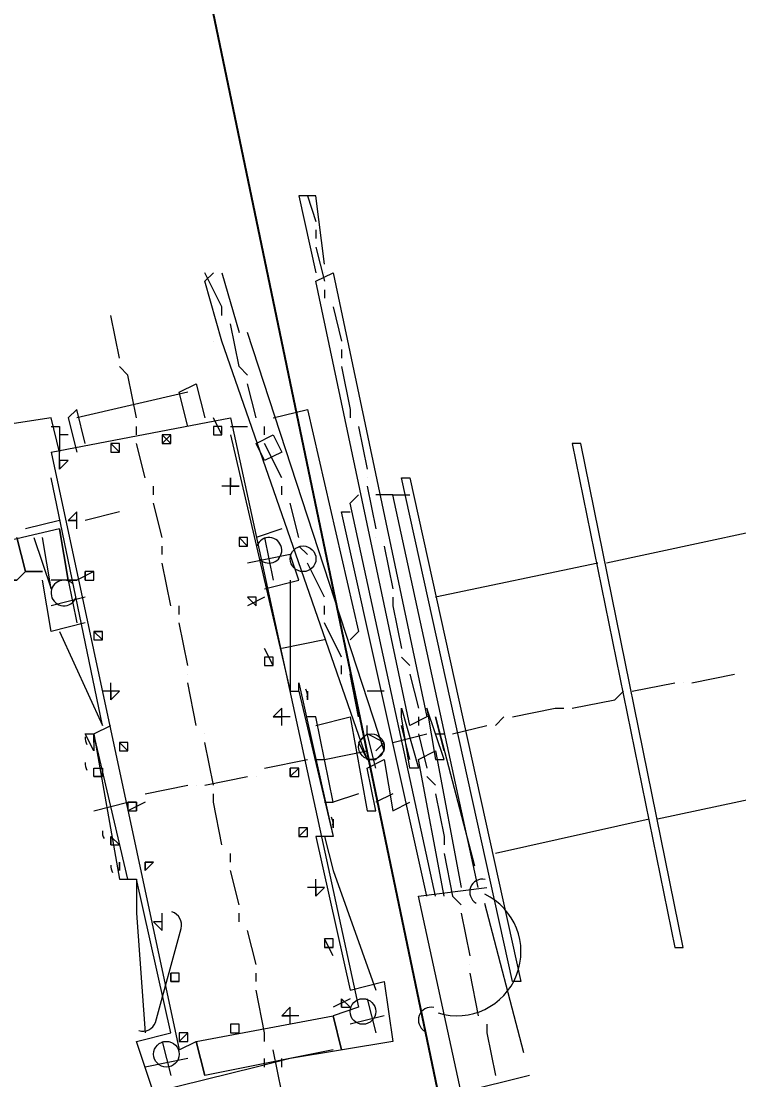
# Model space of a CAD drawing. Header units: millimetres. Extents: x -4 to 3776, y -4 to 4079.
# Drawn here: x 46.2 to 50.09, y 193.24 to 198.98 of the extents above; entities that cross this region are included whole.
import ezdxf
from ezdxf import colors
from ezdxf.entities.mleader import LeaderData, LeaderLine
from ezdxf.math import Vec2, Vec3

# ---------------------------------------------------------------- set-up
doc = ezdxf.new("R2010")
doc.units = ezdxf.units.MM
doc.linetypes.add('PDF_IMPORT', pattern=[1, 0.8, -0.2])
for name, color, linetype in [('BK_kedu', 255, 'Continuous'), ('PDF_0', 7, 'Continuous'), ('PDF_FURN', 7, 'Continuous'), ('PDF_K1-CEN', 7, 'Continuous'), ('PDF_K1-FREE', 7, 'Continuous'), ('PDF_SHAPE_L', 7, 'Continuous')]:
    doc.layers.add(name, color=color, linetype=linetype)
doc.styles.get("Standard").update_dxf_attribs({"font": 'arial.ttf'})

# ---------------------------------------------------------------- blocks, each defined once
blk = doc.blocks.new('gear1')
at = {"layer": 'PDF_0', "lineweight": 0}
for points in [[(3719.5432, 3408.8291), (3719.5432, 3408.8291)], [(3719.5894, 3408.8754), (3719.5894, 3408.8754)]]:
    blk.add_lwpolyline(points, dxfattribs=at)
at = {"layer": 'PDF_FURN', "lineweight": 0}
for centre, radius, start, end in [((3721.0459, 3405.5231), 0.0694, 78.47187, 240.27494), ((3720.9072, 3405.1994), 0.3468, 253.03185, 64.20417), ((3720.7685, 3404.8295), 0.0694, 79.18798, 239.55981)]:
    blk.add_arc(centre, radius, start, end, dxfattribs=at)
at = {"layer": 'PDF_K1-CEN', "lineweight": 0}
for points in [[(3720.098, 3409.2915), (3720.1443, 3409.1528)], [(3720.1443, 3409.1065), (3720.1443, 3409.0603)], [(3720.1443, 3409.0141), (3720.1905, 3408.8291)], [(3719.6356, 3408.6442), (3719.6356, 3408.6904), (3719.5432, 3408.8754)], [(3720.1905, 3408.7829), (3720.1905, 3408.7366)], [(3720.2367, 3408.6904), (3720.283, 3408.5054)], [(3719.0808, 3408.413), (3719.0345, 3408.6442)], [(3719.7744, 3408.3205), (3719.7281, 3408.3667), (3719.6819, 3408.5979)], [(3720.283, 3408.4592), (3720.283, 3408.413)], [(3719.1733, 3408.0893), (3719.127, 3408.3205), (3719.0808, 3408.3667)], [(3720.283, 3408.3667), (3720.3292, 3408.1355), (3720.3292, 3408.0893)], [(3719.8206, 3408.0893), (3719.7744, 3408.2743)], [(3719.6356, 3407.9968), (3719.5894, 3408.0893)], [(3719.1733, 3407.9968), (3719.1733, 3408.0431)], [(3719.6356, 3408.0431), (3719.5894, 3408.0431)], [(3719.8668, 3407.9968), (3719.8668, 3408.0431)], [(3720.3755, 3408.0431), (3720.4217, 3407.8119)], [(3719.3582, 3407.9506), (3719.312, 3407.9968)], [(3719.3582, 3407.9968), (3719.312, 3407.9506)], [(3719.0345, 3407.9043), (3719.0808, 3407.9043), (3719.0345, 3407.9506)], [(3719.2195, 3407.7656), (3719.1733, 3407.9506)], [(3719.9593, 3407.7656), (3719.8668, 3407.9506)], [(3718.7571, 3407.8119), (3718.7571, 3407.9043)], [(3718.8034, 3407.8581), (3718.7571, 3407.8581)], [(3719.6819, 3407.6732), (3719.6819, 3407.7656)], [(3720.4217, 3407.7656), (3720.4217, 3407.7656)], [(3719.2657, 3407.6732), (3719.2657, 3407.7194)], [(3719.7281, 3407.7194), (3719.6356, 3407.7194)], [(3719.9593, 3407.6732), (3719.9593, 3407.7194)], [(3720.4217, 3407.7194), (3720.4679, 3407.4882)], [(3719.312, 3407.442), (3719.2657, 3407.6269)], [(3720.0518, 3407.442), (3720.0056, 3407.6269)], [(3718.8496, 3407.4882), (3718.8496, 3407.5807)], [(3719.0808, 3407.5807), (3718.8958, 3407.5344)], [(3718.7571, 3407.5344), (3718.5722, 3407.4882)], [(3719.312, 3407.3495), (3719.312, 3407.3957)], [(3719.7281, 3407.3957), (3719.7744, 3407.3957), (3719.7281, 3407.442)], [(3719.8668, 3407.442), (3719.9131, 3407.2108)], [(3720.098, 3407.3495), (3720.0518, 3407.3957)], [(3720.4679, 3407.442), (3720.4679, 3407.442)], [(3720.5142, 3407.3957), (3720.5604, 3407.1645)], [(3720.0056, 3407.3495), (3719.7744, 3407.3032)], [(3719.3582, 3407.0721), (3719.312, 3407.3032)], [(3720.1905, 3407.1183), (3720.098, 3407.3032)], [(3718.9421, 3407.257), (3718.8496, 3407.2108)], [(3718.8958, 3407.2108), (3718.8958, 3407.257)], [(3718.8034, 3407.2108), (3718.8496, 3406.9796)], [(3718.8958, 3407.1183), (3718.7109, 3407.0721)], [(3719.8668, 3407.1183), (3719.7744, 3407.0721)], [(3719.8206, 3407.0721), (3719.8206, 3407.1183)], [(3720.5604, 3407.1183), (3720.5604, 3407.0721), (3720.6067, 3406.8409)], [(3719.4045, 3407.0258), (3719.4045, 3407.0721)], [(3720.1905, 3407.0258), (3720.1905, 3407.0721)], [(3719.4507, 3406.7484), (3719.4045, 3406.9796)], [(3720.283, 3406.7946), (3720.1905, 3406.9796)], [(3718.9883, 3406.8871), (3718.9421, 3406.9333), (3718.9883, 3406.9333)], [(3719.9131, 3406.7484), (3719.8668, 3406.8409)], [(3719.9131, 3406.7946), (3719.8668, 3406.7946)], [(3720.6067, 3406.7946), (3720.6529, 3406.7484)], [(3720.283, 3406.7021), (3720.283, 3406.7484)], [(3719.0345, 3406.5634), (3719.0345, 3406.6559)], [(3719.4507, 3406.7021), (3719.4507, 3406.7021)], [(3719.4969, 3406.4247), (3719.4507, 3406.6559)], [(3720.3755, 3406.471), (3720.3292, 3406.7021)], [(3720.6529, 3406.7021), (3720.6991, 3406.5172)], [(3721.8551, 3406.6097), (3722.0863, 3406.6559)], [(3722.1325, 3406.6559), (3722.1325, 3406.6559)], [(3722.1788, 3406.6559), (3722.41, 3406.7021)], [(3719.0808, 3406.6097), (3718.9883, 3406.6097)], [(3721.5314, 3406.5172), (3721.7626, 3406.5634), (3721.8089, 3406.6097)], [(3719.9593, 3406.4247), (3719.9593, 3406.5172)], [(3721.2078, 3406.471), (3721.4389, 3406.5172), (3721.4852, 3406.5172)], [(3720.0056, 3406.471), (3719.9131, 3406.471)], [(3720.4679, 3406.1935), (3720.4217, 3406.3785), (3720.4217, 3406.4247)], [(3720.6991, 3406.471), (3720.6991, 3406.4247)], [(3720.8841, 3406.3785), (3721.069, 3406.4247)], [(3721.1153, 3406.4247), (3721.1615, 3406.471)], [(3719.5432, 3406.3785), (3719.5432, 3406.3785)], [(3720.5604, 3406.3322), (3720.7454, 3406.3785)], [(3720.6991, 3406.3785), (3720.7454, 3406.1935)], [(3720.7916, 3406.3785), (3720.8378, 3406.3785)], [(3719.0808, 3406.286), (3719.127, 3406.286), (3719.0808, 3406.3322)], [(3719.5894, 3406.1011), (3719.5432, 3406.3322)], [(3720.4679, 3406.286), (3720.5142, 3406.3322)], [(3720.1443, 3406.2398), (3720.1905, 3406.2398), (3720.4217, 3406.286)], [(3719.8668, 3406.1935), (3720.098, 3406.2398)], [(3720.0518, 3406.1935), (3720.0056, 3406.1473), (3720.0056, 3406.1935)], [(3719.5432, 3406.1011), (3719.7744, 3406.1473)], [(3719.8206, 3406.1473), (3719.8206, 3406.1473)], [(3720.7454, 3406.1473), (3720.7916, 3406.1011)], [(3719.2195, 3406.0548), (3719.4507, 3406.1011)], [(3719.4969, 3406.1011), (3719.4969, 3406.1011)], [(3719.6356, 3405.7774), (3719.5894, 3406.0086), (3719.5894, 3406.0548)], [(3720.7916, 3406.0548), (3720.8378, 3405.8236), (3720.8378, 3405.7774)], [(3718.9421, 3405.9623), (3719.127, 3406.0086), (3719.1733, 3406.0086), (3719.1733, 3405.9623)], [(3719.2195, 3406.0086), (3719.127, 3405.9623)], [(3720.098, 3405.8236), (3720.098, 3405.8699), (3720.0518, 3405.8236)], [(3719.2195, 3405.6387), (3719.2195, 3405.6849), (3719.2657, 3405.6849)], [(3719.6819, 3405.6849), (3719.6819, 3405.7311)], [(3720.8378, 3405.7311), (3720.8841, 3405.5), (3720.9303, 3405.4537)], [(3719.7281, 3405.4537), (3719.6819, 3405.6387)], [(3720.1443, 3405.5), (3720.1443, 3405.5924)], [(3720.1905, 3405.5462), (3720.098, 3405.5462)], [(3719.312, 3405.315), (3719.312, 3405.4075)], [(3719.7281, 3405.3612), (3719.7281, 3405.4075)], [(3720.9303, 3405.4075), (3720.9766, 3405.1763)], [(3719.312, 3405.3612), (3719.2657, 3405.3612)], [(3719.8206, 3405.13), (3719.7744, 3405.315)], [(3720.2367, 3405.1763), (3720.1905, 3405.2688)], [(3720.2367, 3405.2225), (3720.1905, 3405.2225)], [(3720.9766, 3405.13), (3720.9766, 3405.13)], [(3719.4045, 3405.0376), (3719.3582, 3405.0376), (3719.3582, 3405.0838)], [(3719.8206, 3405.0376), (3719.8206, 3405.0838)], [(3720.9766, 3405.0838), (3721.0228, 3404.8526)], [(3719.8668, 3404.7139), (3719.8668, 3404.7601), (3719.8206, 3404.9913)], [(3720.3292, 3404.9451), (3720.2367, 3404.8989)], [(3720.283, 3404.8989), (3720.283, 3404.9451)], [(3720.4217, 3404.9451), (3720.4679, 3404.7601)], [(3720.0056, 3404.8064), (3720.0056, 3404.8989)], [(3720.0518, 3404.8526), (3719.9593, 3404.8526)], [(3720.5142, 3404.8526), (3720.3292, 3404.8064)], [(3719.4507, 3404.7139), (3719.4507, 3404.7601), (3719.4045, 3404.7139)], [(3719.7281, 3404.7601), (3719.7281, 3404.8064), (3719.6819, 3404.8064)], [(3721.069, 3404.8064), (3721.069, 3404.7601), (3721.1153, 3404.5289)], [(3719.312, 3404.7139), (3719.3582, 3404.5289)], [(3719.9593, 3404.4365), (3719.9131, 3404.6677)], [(3719.4507, 3404.6214), (3719.2195, 3404.5752)]]:
    blk.add_lwpolyline(points, dxfattribs=at)
blk.add_lwpolyline([(3718.8034, 3407.5344), (3718.8496, 3407.5344)], close=True, dxfattribs=at)
at = {"layer": 'PDF_K1-FREE', "lineweight": 0}
blk.add_lwpolyline([(3720.4679, 3406.286), (3720.4679, 3406.286)], dxfattribs=at)
at = {"layer": 'PDF_SHAPE_L', "lineweight": 0}
for points in [[(3720.1905, 3408.9216), (3720.1443, 3409.2915), (3720.0518, 3409.2915), (3720.1443, 3408.8754)], [(3720.4217, 3406.2398), (3719.6356, 3408.5054), (3719.5432, 3408.8291), (3719.5894, 3408.8754)], [(3719.5432, 3408.8291), (3719.5432, 3408.8291)], [(3719.5894, 3408.8754), (3719.5894, 3408.8754)], [(3719.6356, 3408.8754), (3719.7281, 3408.5517)], [(3720.1905, 3408.8754), (3720.1905, 3408.8754)], [(3719.7281, 3408.5517), (3719.7281, 3408.5517)], [(3720.5142, 3406.286), (3719.7744, 3408.5517)], [(3719.5894, 3408.5054), (3719.5894, 3408.5054)], [(3719.4507, 3408.0431), (3719.4045, 3408.228), (3719.4969, 3408.2743), (3719.5432, 3408.0893)], [(3719.4507, 3408.228), (3718.8496, 3408.0893)], [(3718.7109, 3408.0431), (3718.7571, 3408.0431), (3718.7571, 3407.9043), (3718.7109, 3408.0893), (3718.1098, 3407.9968), (3718.2023, 3407.9968)], [(3718.7109, 3407.9043), (3719.6819, 3408.0893)], [(3718.8958, 3407.9506), (3718.8496, 3408.1355), (3718.8034, 3408.0893), (3718.8496, 3407.9043)], [(3719.6819, 3408.0893), (3720.3755, 3404.8989)], [(3719.9131, 3408.0893), (3720.098, 3408.1355), (3720.3755, 3406.9333), (3720.3292, 3406.8871)], [(3719.6356, 3408.0431), (3719.6356, 3408.0431)], [(3719.6356, 3408.0431), (3719.6356, 3408.0431)], [(3719.6356, 3408.0431), (3719.6356, 3408.0431)], [(3719.6819, 3408.0431), (3719.7744, 3408.0431)], [(3718.8034, 3407.9968), (3718.7571, 3407.9968)], [(3719.312, 3407.9968), (3719.312, 3407.9968)], [(3719.3582, 3407.9968), (3719.3582, 3407.9968)], [(3719.6819, 3407.9968), (3719.6819, 3407.9968)], [(3719.6819, 3407.9968), (3720.0056, 3406.6097)], [(3719.3582, 3407.9506), (3719.3582, 3407.9506)], [(3718.7571, 3407.4882), (3718.8034, 3407.2108), (3718.7571, 3407.4882), (3717.37, 3407.1645), (3717.2312, 3407.8119), (3717.4624, 3407.8581), (3717.5087, 3407.5807), (3717.5549, 3407.5807), (3717.6012, 3407.5807), (3717.5549, 3407.5807), (3717.6012, 3407.5807), (3717.5549, 3407.5807), (3717.6012, 3407.5807), (3717.5549, 3407.5807), (3717.6012, 3407.6269), (3717.6012, 3407.5807), (3717.5087, 3407.5807)], [(3718.7109, 3407.9043), (3719.4045, 3404.6677)], [(3718.7571, 3407.8581), (3718.7571, 3407.8581)], [(3718.7571, 3407.8581), (3718.7571, 3407.8581)], [(3718.7571, 3407.8581), (3718.7571, 3407.8581)], [(3718.8034, 3407.8581), (3718.8034, 3407.8581)], [(3719.0345, 3407.9043), (3719.0345, 3407.9043)], [(3719.0345, 3407.9043), (3719.0345, 3407.9043)], [(3719.0345, 3407.9043), (3719.0345, 3407.9043)], [(3719.9131, 3407.9043), (3719.9131, 3407.9043)], [(3718.7571, 3406.9333), (3718.9883, 3406.4247), (3718.7109, 3407.7656)], [(3718.7109, 3407.7656), (3718.7109, 3407.7656)], [(3719.6819, 3407.7194), (3719.6819, 3407.7194)], [(3719.6819, 3407.7194), (3719.6819, 3407.7194)], [(3719.6819, 3407.7194), (3719.6819, 3407.7194)], [(3720.7916, 3405.5), (3720.3292, 3407.6269), (3720.3755, 3407.6732)], [(3720.5604, 3407.6732), (3720.4679, 3407.6732)], [(3721.0228, 3405.5462), (3720.5604, 3407.6732), (3720.6529, 3407.6732)], [(3718.8496, 3407.5807), (3718.8496, 3407.5807)], [(3720.7454, 3405.5), (3720.283, 3407.5807), (3720.3292, 3407.5807)], [(3723.011, 3407.5807), (3721.7164, 3407.3032)], [(3718.8034, 3407.5344), (3718.8034, 3407.5344)], [(3718.8496, 3407.5344), (3718.8496, 3407.5344)], [(3718.8496, 3407.5344), (3718.8496, 3407.5344)], [(3719.9593, 3407.4882), (3719.8206, 3407.442)], [(3718.6646, 3407.257), (3718.5722, 3407.257), (3718.6646, 3407.257), (3718.5722, 3407.257), (3718.5259, 3407.442), (3718.5722, 3407.257), (3718.5259, 3407.2108), (3718.4334, 3407.2108), (3718.5259, 3407.2108)], [(3718.6184, 3407.442), (3718.7109, 3407.1645), (3718.6646, 3407.442)], [(3719.7281, 3407.442), (3719.7281, 3407.442)], [(3719.7744, 3407.3957), (3719.7744, 3407.3957)], [(3719.7744, 3407.3957), (3719.7744, 3407.3957)], [(3719.8668, 3407.1645), (3720.0518, 3407.2108), (3720.0056, 3407.3495)], [(3720.098, 3407.3032), (3720.098, 3407.3032)], [(3721.6701, 3407.3032), (3720.7916, 3407.1183)], [(3718.5722, 3407.257), (3718.5722, 3407.257)], [(3718.5722, 3407.257), (3718.5722, 3407.257)], [(3718.6646, 3407.257), (3718.6646, 3407.257)], [(3718.6646, 3407.257), (3718.6646, 3407.257)], [(3718.8958, 3407.257), (3718.8958, 3407.257)], [(3718.8958, 3406.9796), (3718.7109, 3406.9333), (3718.6646, 3407.2108)], [(3718.6646, 3407.2108), (3718.6646, 3407.2108)], [(3718.8034, 3407.2108), (3718.7109, 3407.2108)], [(3718.8496, 3407.2108), (3718.8496, 3407.2108)], [(3718.8496, 3407.2108), (3718.8496, 3407.2108)], [(3718.8496, 3407.2108), (3718.8496, 3407.2108)], [(3718.8958, 3407.2108), (3718.8958, 3407.2108)], [(3718.8958, 3407.2108), (3718.8958, 3407.2108)], [(3720.0056, 3407.2108), (3720.0056, 3406.6097), (3720.0518, 3406.6097), (3720.2367, 3405.8236), (3720.1443, 3405.8236), (3720.3292, 3404.9913), (3720.5142, 3405.0376), (3720.5604, 3404.7139), (3720.0056, 3404.6214), (3719.8206, 3404.5752), (3719.2657, 3404.4365), (3719.1733, 3404.7139), (3719.3582, 3404.7601), (3719.1733, 3405.5924)], [(3718.7109, 3407.1645), (3718.7109, 3407.1645)], [(3719.8206, 3407.1183), (3719.8206, 3407.1183)], [(3719.8206, 3407.1183), (3719.8206, 3407.1183)], [(3719.8206, 3407.0721), (3719.8206, 3407.0721)], [(3719.8206, 3407.0721), (3719.8206, 3407.0721)], [(3718.9421, 3406.9333), (3718.9421, 3406.9333)], [(3718.9883, 3406.9333), (3718.9883, 3406.9333)], [(3718.9883, 3406.9333), (3718.9883, 3406.9333)], [(3720.1905, 3406.8871), (3719.9593, 3406.8409)], [(3719.8668, 3406.7946), (3719.8668, 3406.7946)], [(3719.8668, 3406.7946), (3719.8668, 3406.7946)], [(3719.9131, 3406.7946), (3719.9131, 3406.7946)], [(3720.0518, 3406.6097), (3720.0518, 3406.6559), (3720.2367, 3405.8236)], [(3719.0345, 3406.6097), (3719.0345, 3406.6097)], [(3719.0345, 3406.6097), (3719.0345, 3406.6097)], [(3719.0345, 3406.6097), (3719.0345, 3406.6097)], [(3719.0345, 3406.6097), (3719.0345, 3406.6097)], [(3720.098, 3406.6097), (3720.098, 3406.6097)], [(3720.098, 3406.6097), (3720.098, 3406.6097)], [(3720.098, 3406.6097), (3720.098, 3406.6097)], [(3720.098, 3406.6097), (3720.098, 3406.6097)], [(3720.098, 3406.6097), (3720.098, 3406.6097)], [(3720.098, 3406.6097), (3720.098, 3406.6097)], [(3720.098, 3406.6097), (3720.098, 3406.6097)], [(3720.5142, 3406.6097), (3720.4217, 3406.6097)], [(3720.098, 3406.5634), (3720.098, 3406.5634)], [(3720.098, 3406.5634), (3720.098, 3406.5634)], [(3720.098, 3406.5634), (3720.098, 3406.5634)], [(3720.098, 3406.5634), (3720.098, 3406.5634)], [(3720.098, 3406.5634), (3720.098, 3406.5634)], [(3720.098, 3406.5634), (3720.098, 3406.5634)], [(3720.098, 3406.5634), (3720.098, 3406.5634)], [(3718.9421, 3406.3785), (3718.9421, 3406.3322), (3718.9421, 3406.3785), (3718.9421, 3406.3322), (3718.9421, 3406.286), (3718.8958, 3406.3785), (3718.9421, 3406.3785), (3719.0808, 3405.5924), (3719.127, 3405.5924), (3718.9421, 3406.3785), (3719.0345, 3406.4247)], [(3719.9131, 3406.471), (3719.9131, 3406.471)], [(3719.9593, 3406.471), (3719.9593, 3406.471)], [(3719.9593, 3406.471), (3719.9593, 3406.471)], [(3719.9593, 3406.471), (3719.9593, 3406.471)], [(3720.3755, 3406.0548), (3720.2367, 3406.0086), (3720.1443, 3406.471), (3720.098, 3406.471)], [(3720.1443, 3406.4247), (3720.3292, 3406.471), (3720.4217, 3405.9623), (3720.4679, 3405.9623), (3720.4217, 3406.1935), (3720.5142, 3406.2398), (3720.5604, 3405.9623), (3720.6529, 3406.0086)], [(3720.1443, 3406.4247), (3720.1443, 3406.4247)], [(3720.6067, 3406.4247), (3720.6067, 3406.4247)], [(3720.6529, 3406.2398), (3720.6067, 3406.4247)], [(3720.8378, 3406.286), (3720.7916, 3406.471)], [(3718.8958, 3406.3785), (3718.8958, 3406.3785)], [(3718.9421, 3406.3785), (3718.9421, 3406.3785)], [(3718.9421, 3406.3785), (3718.9421, 3406.3785)], [(3718.9421, 3406.3785), (3718.9421, 3406.3785)], [(3718.9421, 3406.3785), (3718.9421, 3406.3785)], [(3718.9421, 3406.3322), (3718.9421, 3406.3322)], [(3718.9421, 3406.3322), (3718.9421, 3406.3322)], [(3718.9421, 3406.3322), (3718.9421, 3406.3322)], [(3718.9421, 3406.3322), (3718.9421, 3406.3322)], [(3718.9421, 3406.3322), (3718.9421, 3406.3322)], [(3718.9421, 3406.3322), (3718.9421, 3406.3322)], [(3718.9421, 3406.286), (3718.9421, 3406.286)], [(3718.9421, 3406.286), (3718.9421, 3406.286)], [(3719.0808, 3406.286), (3719.0808, 3406.286)], [(3719.0808, 3406.286), (3719.0808, 3406.286)], [(3719.127, 3406.286), (3719.127, 3406.286)], [(3720.3292, 3406.286), (3720.3292, 3406.286)], [(3720.4679, 3406.286), (3720.4679, 3406.286)], [(3720.8378, 3405.5), (3720.6991, 3406.2398), (3720.7916, 3406.286), (3720.9303, 3405.5462)], [(3718.9421, 3406.1935), (3718.9421, 3406.1935)], [(3718.9421, 3406.1935), (3718.9421, 3406.1935)], [(3718.9421, 3406.1935), (3718.9883, 3406.1935)], [(3718.9883, 3406.1935), (3718.9883, 3406.1935)], [(3718.9883, 3406.1935), (3718.9883, 3406.1935)], [(3718.9883, 3406.1935), (3718.9883, 3406.1935)], [(3720.0056, 3406.1935), (3720.0056, 3406.1935)], [(3720.4217, 3406.2398), (3720.4217, 3406.2398)], [(3720.5142, 3406.2398), (3720.5142, 3406.2398)], [(3720.6529, 3406.2398), (3720.6529, 3406.2398)], [(3723.2885, 3406.1935), (3721.9938, 3405.9161)], [(3718.9421, 3406.1473), (3718.9883, 3406.1473)], [(3718.9421, 3406.1473), (3718.9421, 3406.1473)], [(3718.9883, 3406.1473), (3718.9883, 3406.1473)], [(3718.9883, 3406.1473), (3718.9883, 3406.1473)], [(3718.9883, 3406.1473), (3718.9883, 3406.1473)], [(3718.9883, 3406.1473), (3718.9883, 3406.1473)], [(3720.0056, 3406.1473), (3720.0056, 3406.1473)], [(3720.0056, 3406.1473), (3720.0056, 3406.1473)], [(3720.2367, 3406.0548), (3720.2367, 3406.0548)], [(3720.5604, 3406.0548), (3720.4679, 3406.0086)], [(3720.5604, 3406.0548), (3720.5604, 3406.0548)], [(3719.1733, 3406.0086), (3719.1733, 3406.0086)], [(3720.1905, 3406.0086), (3720.2367, 3406.0086)], [(3720.4679, 3406.0086), (3720.4679, 3406.0086)], [(3719.1733, 3405.9623), (3719.1733, 3405.9623)], [(3719.1733, 3405.9623), (3719.1733, 3405.9623)], [(3720.2367, 3405.9161), (3720.2367, 3405.9161)], [(3720.2367, 3405.9161), (3720.2367, 3405.9161)], [(3720.2367, 3405.9161), (3720.2367, 3405.9161)], [(3720.2367, 3405.9161), (3720.2367, 3405.9161)], [(3720.2367, 3405.9161), (3720.2367, 3405.9161)], [(3720.2367, 3405.9161), (3720.2367, 3405.9161)], [(3720.2367, 3405.9161), (3720.2367, 3405.9161)], [(3721.9476, 3405.9161), (3721.1153, 3405.7311)], [(3720.098, 3405.8699), (3720.098, 3405.8699)], [(3720.098, 3405.8699), (3720.098, 3405.8699)], [(3720.2367, 3405.8699), (3720.2367, 3405.8699)], [(3720.2367, 3405.8699), (3720.2367, 3405.8699)], [(3720.2367, 3405.8699), (3720.2367, 3405.8699)], [(3720.2367, 3405.8699), (3720.2367, 3405.8699)], [(3720.2367, 3405.8699), (3720.2367, 3405.8699)], [(3720.2367, 3405.8699), (3720.2367, 3405.8699)], [(3720.2367, 3405.8699), (3720.2367, 3405.8699)], [(3719.0345, 3405.8236), (3719.0345, 3405.8236)], [(3719.0345, 3405.8236), (3719.0345, 3405.8236)], [(3719.0345, 3405.8236), (3719.0345, 3405.8236)], [(3719.0345, 3405.8236), (3719.0345, 3405.8236)], [(3719.0345, 3405.8236), (3719.0345, 3405.8236)], [(3719.0345, 3405.8236), (3719.0345, 3405.8236)], [(3719.0345, 3405.8236), (3719.0345, 3405.8236)], [(3720.098, 3405.8236), (3720.098, 3405.8236)], [(3720.1905, 3405.8236), (3720.2367, 3405.6387), (3720.4679, 3404.9913)], [(3720.2367, 3405.8236), (3720.2367, 3405.8236)], [(3719.0345, 3405.7774), (3719.0345, 3405.7774)], [(3719.0345, 3405.7774), (3719.0345, 3405.7774)], [(3719.0345, 3405.7774), (3719.0345, 3405.7774)], [(3719.0345, 3405.7774), (3719.0345, 3405.7774)], [(3719.0345, 3405.7774), (3719.0345, 3405.7774)], [(3719.0345, 3405.7774), (3719.0808, 3405.7774)], [(3719.0808, 3405.6849), (3719.0808, 3405.6849)], [(3719.0808, 3405.6387), (3719.0808, 3405.6849)], [(3719.0808, 3405.6849), (3719.0808, 3405.6849)], [(3719.0808, 3405.6849), (3719.0808, 3405.6849)], [(3719.0808, 3405.6849), (3719.0808, 3405.6849)], [(3719.0808, 3405.6849), (3719.0808, 3405.6849)], [(3719.0808, 3405.6849), (3719.0808, 3405.6849)], [(3719.2195, 3405.6849), (3719.2195, 3405.6849)], [(3719.2195, 3405.6849), (3719.2195, 3405.6849)], [(3719.2657, 3405.6849), (3719.2657, 3405.6849)], [(3719.0808, 3405.6387), (3719.0808, 3405.6387)], [(3719.0808, 3405.6387), (3719.0808, 3405.6387)], [(3719.0808, 3405.6387), (3719.0808, 3405.6387)], [(3719.0808, 3405.6387), (3719.0808, 3405.6387)], [(3719.0808, 3405.6387), (3719.0808, 3405.6387)], [(3719.0808, 3405.6387), (3719.0808, 3405.6387)], [(3719.0808, 3405.6387), (3719.0808, 3405.6387)], [(3719.2195, 3405.6387), (3719.2195, 3405.6387)], [(3719.127, 3405.5924), (3719.1733, 3405.5924), (3719.1733, 3405.4075), (3719.2195, 3404.7601)], [(3720.1443, 3405.5462), (3720.1443, 3405.5462)], [(3720.1443, 3405.5462), (3720.1443, 3405.5462)], [(3720.1443, 3405.5462), (3720.1443, 3405.5462)], [(3720.1905, 3405.5462), (3720.1905, 3405.5462)], [(3721.3002, 3404.5289), (3720.9303, 3404.4365), (3720.6991, 3405.5), (3721.069, 3405.5462)], [(3719.2657, 3405.3612), (3719.2657, 3405.3612)], [(3719.312, 3405.3612), (3719.312, 3405.3612)], [(3719.312, 3405.3612), (3719.312, 3405.3612)], [(3719.312, 3405.3612), (3719.312, 3405.3612)], [(3720.1905, 3405.2225), (3720.1905, 3405.2225)], [(3720.2367, 3405.2225), (3720.2367, 3405.2225)], [(3720.2367, 3405.2225), (3720.2367, 3405.2225)], [(3719.3582, 3405.0376), (3719.3582, 3405.0376)], [(3719.3582, 3405.0376), (3719.3582, 3405.0376)], [(3719.3582, 3405.0376), (3719.3582, 3405.0376)], [(3720.3292, 3404.9913), (3720.3292, 3404.9913)], [(3720.283, 3404.9451), (3720.283, 3404.9451)], [(3720.283, 3404.9451), (3720.283, 3404.9451)], [(3720.3755, 3404.8989), (3720.2367, 3404.8526)], [(3720.283, 3404.8989), (3720.283, 3404.8989)], [(3720.283, 3404.8989), (3720.283, 3404.8989)], [(3719.4969, 3404.7139), (3720.2367, 3404.8526)], [(3720.0056, 3404.8526), (3720.0056, 3404.8526)], [(3720.0056, 3404.8526), (3720.0056, 3404.8526)], [(3720.0056, 3404.8526), (3720.0056, 3404.8526)], [(3720.0056, 3404.8526), (3720.0056, 3404.8526)], [(3719.3582, 3404.7601), (3719.3582, 3404.7601)], [(3719.4507, 3404.7601), (3719.4507, 3404.7601)], [(3719.7281, 3404.8064), (3719.7281, 3404.8064)], [(3719.7281, 3404.8064), (3719.7281, 3404.8064)], [(3719.7281, 3404.8064), (3719.7281, 3404.8064)], [(3719.4045, 3404.6677), (3719.4969, 3404.7139)], [(3719.4507, 3404.7139), (3719.4507, 3404.7139)], [(3719.4507, 3404.7139), (3719.4507, 3404.7139)], [(3720.2367, 3404.6677), (3719.5432, 3404.5289)], [(3720.283, 3404.6677), (3720.283, 3404.6677)], [(3719.8668, 3404.5752), (3719.8668, 3404.6214)], [(3719.9593, 3404.5752), (3719.9593, 3404.6214)], [(3720.0056, 3404.6214), (3720.0056, 3404.6214)], [(3719.8206, 3404.5752), (3719.8206, 3404.5752)], [(3719.5432, 3404.5289), (3719.5432, 3404.5289)]]:
    blk.add_lwpolyline(points, dxfattribs=at)
for points in [[(3720.6529, 3406.4247), (3720.1443, 3408.8291), (3720.2367, 3408.8754), (3720.7454, 3406.471)], [(3719.6356, 3408.0431), (3719.5894, 3408.0431), (3719.5894, 3407.9968), (3719.6356, 3407.9968)], [(3719.3582, 3407.9968), (3719.312, 3407.9968), (3719.312, 3407.9506), (3719.3582, 3407.9506)], [(3719.9131, 3407.9968), (3719.9593, 3407.9043), (3719.8668, 3407.8581), (3719.8206, 3407.9506)], [(3719.0808, 3407.9506), (3719.0345, 3407.9506), (3719.0345, 3407.9043), (3719.0808, 3407.9043)], [(3722.0863, 3405.2225), (3722.1325, 3405.2225), (3721.5777, 3407.9506), (3721.5314, 3407.9506)], [(3718.8034, 3407.8581), (3718.7571, 3407.8581), (3718.7571, 3407.8119)], [(3719.6819, 3407.7194), (3719.6819, 3407.7656)], [(3721.2078, 3405.0376), (3720.6067, 3407.7656), (3720.6529, 3407.7656), (3721.254, 3405.0376)], [(3719.6819, 3407.7194), (3719.7281, 3407.7194)], [(3718.8496, 3407.5807), (3718.8034, 3407.5344), (3718.8496, 3407.5344)], [(3719.7744, 3407.442), (3719.7281, 3407.442), (3719.7281, 3407.3957), (3719.7744, 3407.3957)], [(3718.9421, 3407.257), (3718.8958, 3407.257), (3718.8958, 3407.2108), (3718.9421, 3407.2108)], [(3718.8034, 3407.2108), (3718.8496, 3407.2108)], [(3719.8206, 3407.1183), (3719.7744, 3407.1183), (3719.8206, 3407.0721)], [(3718.9883, 3406.9333), (3718.9421, 3406.9333), (3718.9421, 3406.8871), (3718.9883, 3406.8871)], [(3719.9131, 3406.7946), (3719.8668, 3406.7946), (3719.8668, 3406.7484), (3719.9131, 3406.7484)], [(3719.0345, 3406.6097), (3719.0345, 3406.5634), (3719.0808, 3406.6097)], [(3720.098, 3406.5634), (3720.098, 3406.6097)], [(3720.098, 3406.5634), (3720.098, 3406.6097)], [(3719.9593, 3406.471), (3719.9593, 3406.5172), (3719.9131, 3406.471)], [(3720.6991, 3406.1935), (3720.6529, 3406.1935), (3720.6067, 3406.471), (3720.6067, 3406.5172)], [(3720.7916, 3406.2398), (3720.8378, 3406.2398), (3720.7454, 3406.5172)], [(3720.5142, 3406.3322), (3720.4217, 3406.3785), (3720.3755, 3406.3322), (3720.4217, 3406.2398), (3720.4679, 3406.2398), (3720.5142, 3406.286)], [(3719.127, 3406.3322), (3719.0808, 3406.3322), (3719.0808, 3406.286), (3719.127, 3406.286)], [(3718.9883, 3406.1935), (3718.9883, 3406.1473), (3718.9421, 3406.1473), (3718.9421, 3406.1935)], [(3718.9883, 3406.1935), (3718.9883, 3406.1473)], [(3720.0518, 3406.1935), (3720.0056, 3406.1935), (3720.0056, 3406.1473), (3720.0518, 3406.1473)], [(3719.1733, 3406.0086), (3719.127, 3406.0086), (3719.127, 3405.9623), (3719.1733, 3405.9623)], [(3720.2367, 3405.8699), (3720.2367, 3405.9161)], [(3720.2367, 3405.9161), (3720.2367, 3405.8699)], [(3720.098, 3405.8699), (3720.0518, 3405.8699), (3720.0518, 3405.8236), (3720.098, 3405.8236)], [(3719.0808, 3405.7774), (3719.0345, 3405.8236), (3719.0345, 3405.7774), (3719.0345, 3405.8236), (3719.0345, 3405.7774)], [(3719.0808, 3405.6387), (3719.0808, 3405.6849)], [(3719.0808, 3405.6849), (3719.0808, 3405.6387)], [(3719.2657, 3405.6849), (3719.2195, 3405.6849), (3719.2195, 3405.6387)], [(3720.1905, 3405.5462), (3720.1443, 3405.5462), (3720.1443, 3405.5)], [(3719.312, 3405.3612), (3719.2657, 3405.3612), (3719.312, 3405.315)], [(3720.2367, 3405.2688), (3720.1905, 3405.2688), (3720.1905, 3405.2225), (3720.2367, 3405.2225)], [(3719.4045, 3405.0838), (3719.3582, 3405.0838), (3719.3582, 3405.0376), (3719.4045, 3405.0376)], [(3720.283, 3404.9451), (3720.283, 3404.8989), (3720.3292, 3404.8989)], [(3720.0056, 3404.8526), (3720.0056, 3404.8989), (3719.9593, 3404.8526)], [(3720.2367, 3404.8526), (3720.283, 3404.6677)], [(3719.4507, 3404.7601), (3719.4045, 3404.7601), (3719.4045, 3404.7139), (3719.4507, 3404.7139)], [(3719.7281, 3404.8064), (3719.6819, 3404.8064), (3719.6819, 3404.7601), (3719.7281, 3404.7601)], [(3719.4969, 3404.7139), (3719.5432, 3404.5289)]]:
    blk.add_lwpolyline(points, close=True, dxfattribs=at)
at = {"layer": 'PDF_SHAPE_L', "linetype": 'PDF_IMPORT', "lineweight": 0, "ltscale": 1.043186}
blk.add_lwpolyline([(3720.7916, 3406.471), (3721.3002, 3404.5289)], dxfattribs=at)
at = {"layer": 'PDF_SHAPE_L', "lineweight": 0}
for centre in [(3720.0749, 3407.3264), (3720.4448, 3406.3091), (3720.3985, 3404.8757), (3719.335, 3404.6446)]:
    blk.add_circle(centre, 0.0694, dxfattribs=at)
for centre, start, end in [((3719.89, 3407.3726), 224.83033, 159.29622), ((3718.7802, 3407.1414), 44.83033, 339.29622), ((3720.0286, 3406.5866), 354.44672, 29.67222), ((3718.9651, 3406.3554), 174.44672, 209.67222), ((3718.9651, 3406.2166), 174.44672, 209.67222), ((3720.1674, 3405.893), 354.44672, 29.67222), ((3719.0576, 3405.8468), 174.44672, 209.67222), ((3719.1039, 3405.6618), 174.44672, 209.67222)]:
    blk.add_arc(centre, 0.0694, start, end, dxfattribs=at)

msp = doc.modelspace()

# ---------------------------------------------------------------- linework, layer by layer
at = {"color": 4, "lineweight": 25}
msp.add_line((48.7057, 192.0004), (38.714, 239.9737), dxfattribs=at)
at = {"layer": 'PDF_FURN', "lineweight": 0}
msp.add_lwpolyline([(46.8395, 193.5125, 0.4142), (46.9294, 193.5556), (47.0681, 194.0642, 0.4142), (47.0191, 194.1536)], format="xyb", dxfattribs=at)

# ---------------------------------------------------------------- block references
at = {"color": 4, "lineweight": 25}
msp.add_blockref('gear1', (-3672.3461, -3211.2609, 1.6791), dxfattribs=at)

# ---------------------------------------------------------------- leaders
at = {"layer": 'BK_kedu'}
ml = msp.add_multileader_mtext('Standard', dxfattribs=at)
ml.set_content('', color=256)
ml.set_leader_properties()
ml.build(insert=Vec2(0, 0))
ml.multileader.update_dxf_attribs({"text_right_attachment_type": 6, "dogleg_length": 0.36, "arrow_head_size": 0.18})
ctx = ml.context
ctx.base_point, ctx.char_height, ctx.arrow_head_size, ctx.landing_gap_size, ctx.plane_origin = Vec3(3775.9986, 4079.3284), 0.18, 0.18, 0.09, Vec3(3774.6386, 4079.3284)
ctx.right_attachment = 6
notes = []
notes.append((ctx, [(0, (0, 0, 0), (0, 0), (1, 0), 1, [])]))
ctx.mtext.insert, ctx.mtext.flow_direction = Vec3(3776.0886, 4079.4184), 5
for ctx, leaders in notes:
    for number, flags, end, landing, length, lines in leaders:
        leader = LeaderData()
        leader.index, (leader.has_last_leader_line, leader.has_dogleg_vector, leader.attachment_direction) = number, flags
        leader.last_leader_point, leader.dogleg_vector, leader.dogleg_length = Vec3(end), Vec3(landing), length
        for number, points, colour, breaks in lines:
            line = LeaderLine()
            line.index, line.vertices, line.color, line.breaks = number, Vec3.list(points), colors.encode_raw_color(colour), breaks
            leader.lines.append(line)
        ctx.leaders.append(leader)

doc.saveas('drawing.dxf')
